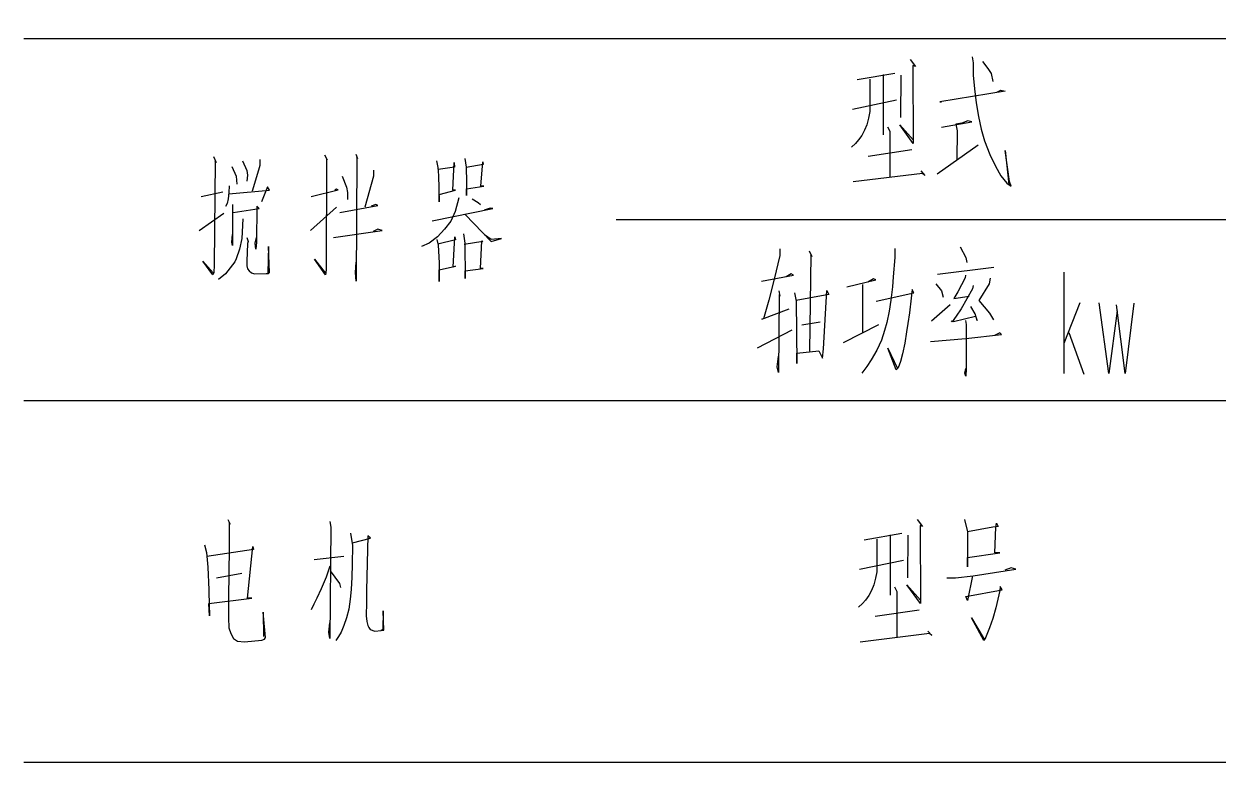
# Model space of a CAD drawing. Extents: x 0 to 8410, y 0 to 11890.
# Drawn here: x 6510 to 6972, y 8265 to 8555 of the extents above; entities that cross this region are included whole.
import ezdxf

# ---------------------------------------------------------------- set-up
doc = ezdxf.new("R2010")
doc.units = 0
doc.header["$MEASUREMENT"] = 0
doc.layers.add('6', color=7, linetype='Continuous')

msp = doc.modelspace()

# ---------------------------------------------------------------- linework, layer by layer
at = {"layer": '6'}
for p, q in [((6510, 8549.25), (8310, 8549.25)), ((6852.92, 8541.22), (6854.88, 8538.48)), ((6854.88, 8538.48), (6853.97, 8538.87)), ((6853.97, 8538.87), (6854.1, 8508.67)), ((6876.84, 8542.2), (6877.24, 8539.85)), ((6877.24, 8539.85), (6877.24, 8535.14)), ((6880.9, 8540.44), (6882.99, 8537.69)), ((6832.4, 8533.38), (6846.91, 8535.93)), ((6842.47, 8535.34), (6842.47, 8512.01)), ((6849.26, 8535.14), (6849.13, 8518.67)), ((6877.24, 8535.14), (6877.76, 8529.85)), ((6882.99, 8537.69), (6884.16, 8535.73)), ((6884.16, 8535.73), (6884.82, 8532.6)), ((6837.24, 8533.58), (6837.24, 8523.58)), ((6877.76, 8529.85), (6878.41, 8524.36)), ((6886.39, 8528.48), (6887.96, 8529.26)), ((6887.96, 8529.26), (6889.65, 8528.87)), ((6830.57, 8522.01), (6847.56, 8525.54)), ((6889.65, 8528.87), (6864.3, 8524.75)), ((6864.3, 8524.75), (6864.95, 8524.75)), ((6837.24, 8521.03), (6836.71, 8518.48)), ((6837.24, 8523.58), (6837.24, 8521.03)), ((6878.41, 8524.36), (6879.33, 8519.07)), ((6836.06, 8515.93), (6835.15, 8513.77)), ((6836.71, 8518.48), (6836.06, 8515.93)), ((6854.1, 8508.67), (6848.87, 8515.93)), ((6848.87, 8515.93), (6854.1, 8510.05)), ((6864.95, 8514.95), (6876.71, 8517.11)), ((6872.92, 8516.52), (6870.57, 8516.12)), ((6870.57, 8516.12), (6871.09, 8513.58)), ((6875.14, 8517.5), (6872.92, 8516.52)), ((6876.71, 8517.11), (6875.14, 8517.5)), ((6879.33, 8519.07), (6880.37, 8514.16)), ((6834.23, 8511.81), (6832.92, 8510.05)), ((6835.15, 8513.77), (6834.23, 8511.81)), ((6844.16, 8515.14), (6844.95, 8513.38)), ((6844.95, 8513.38), (6844.95, 8495.73)), ((6871.09, 8513.58), (6870.96, 8502.4)), ((6880.37, 8514.16), (6881.68, 8509.65)), ((6831.75, 8508.67), (6830.18, 8507.3)), ((6832.92, 8510.05), (6831.75, 8508.67)), ((6836.58, 8503.77), (6853.58, 8506.32)), ((6863.38, 8496.91), (6879.2, 8508.09)), ((6881.68, 8509.65), (6883.64, 8504.36)), ((6583.37, 8503.69), (6584.41, 8501.34)), ((6584.02, 8501.93), (6583.63, 8461.53)), ((6584.41, 8501.34), (6584.02, 8501.93)), ((6594.61, 8501.93), (6596.18, 8498.2)), ((6601.28, 8502.51), (6601.28, 8500.16)), ((6626.31, 8504.28), (6627.36, 8502.32)), ((6627.09, 8502.51), (6626.96, 8459.77)), ((6627.36, 8502.32), (6627.09, 8502.51)), ((6638.47, 8504.48), (6639.12, 8502.91)), ((6638.86, 8503.3), (6638.6, 8455.46)), ((6639.12, 8502.91), (6638.86, 8503.3)), ((6669.64, 8501.93), (6670.17, 8499.38)), ((6680.62, 8502.91), (6681.15, 8499.57)), ((6686.77, 8492.12), (6687.55, 8501.53)), ((6687.55, 8501.53), (6687.68, 8500.55)), ((6883.64, 8504.36), (6885.86, 8499.85)), ((6891.35, 8493.97), (6889.65, 8505.93)), ((6889.65, 8505.93), (6891.09, 8492.79)), ((6590.43, 8499.77), (6592.13, 8496.04)), ((6596.18, 8498.2), (6596.44, 8496.44)), ((6600.75, 8498.4), (6598.27, 8490.16)), ((6601.28, 8500.16), (6600.75, 8498.4)), ((6645.26, 8498.4), (6645.26, 8496.04)), ((6670.17, 8499.38), (6670.43, 8496.24)), ((6676.57, 8499.57), (6670.3, 8498.59)), ((6675.92, 8490.55), (6676.44, 8501.34)), ((6676.44, 8501.34), (6676.57, 8499.57)), ((6687.68, 8500.55), (6681.15, 8499.38)), ((6681.15, 8499.57), (6681.28, 8493.69)), ((6857.63, 8497.11), (6830.83, 8493.77)), ((6856.98, 8498.09), (6858.54, 8496.32)), ((6858.54, 8496.32), (6857.63, 8497.11)), ((6885.86, 8499.85), (6887.96, 8496.12)), ((6589.38, 8492.32), (6589.25, 8489.77)), ((6592.13, 8496.04), (6592.39, 8492.91)), ((6596.44, 8496.44), (6596.18, 8494.08)), ((6633.11, 8496.04), (6634.81, 8491.73)), ((6645.26, 8496.04), (6641.87, 8484.08)), ((6670.43, 8496.24), (6670.69, 8486.04)), ((6681.28, 8493.69), (6681.28, 8488.59)), ((6887.96, 8496.12), (6890.31, 8493.38)), ((6890.31, 8493.38), (6892.01, 8492.2)), ((6892.01, 8492.2), (6891.35, 8493.97)), ((6578.53, 8488.2), (6586.9, 8489.97)), ((6589.25, 8489.77), (6588.99, 8487.22)), ((6589.25, 8489.18), (6605.07, 8490.55)), ((6604.28, 8491.93), (6601.93, 8486.04)), ((6605.07, 8490.55), (6604.28, 8491.93)), ((6621.08, 8488.2), (6631.54, 8490.75)), ((6630.88, 8490.95), (6630.23, 8490.55)), ((6631.54, 8490.75), (6630.88, 8490.95)), ((6634.81, 8491.73), (6635.2, 8489.77)), ((6635.2, 8489.77), (6635.2, 8487.02)), ((6670.69, 8488.99), (6676.96, 8490.55)), ((6670.69, 8486.04), (6670.69, 8488.99)), ((6676.96, 8490.55), (6675.92, 8490.55)), ((6681.28, 8491.14), (6687.94, 8492.12)), ((6681.28, 8488.59), (6681.28, 8491.14)), ((6687.94, 8492.12), (6686.77, 8492.12)), ((6588.6, 8485.46), (6587.94, 8484.28)), ((6588.99, 8487.22), (6588.6, 8485.46)), ((6590.69, 8485.06), (6590.69, 8482.12)), ((6590.95, 8481.93), (6601.02, 8483.49)), ((6600.1, 8484.48), (6599.97, 8470.55)), ((6601.02, 8483.49), (6600.1, 8484.48)), ((6620.82, 8475.06), (6630.88, 8484.08)), ((6632.19, 8481.93), (6646.96, 8484.67)), ((6646.18, 8485.06), (6644.35, 8484.48)), ((6646.96, 8484.67), (6646.18, 8485.06)), ((6667.94, 8478.79), (6691.47, 8483.49)), ((6678.27, 8487.61), (6676.83, 8482.32)), ((6683.37, 8487.22), (6685.72, 8485.85)), ((6685.72, 8485.85), (6686.64, 8485.06)), ((6690.43, 8483.69), (6688.07, 8482.91)), ((6691.47, 8483.49), (6690.43, 8483.69)), ((6577.75, 8475.06), (6587.29, 8481.73)), ((6590.69, 8482.12), (6590.69, 8469.18)), ((6594.74, 8479.57), (6594.35, 8471.93)), ((6675.13, 8478.59), (6672.78, 8475.46)), ((6676.83, 8482.32), (6675.13, 8478.59)), ((6680.75, 8481.14), (6690.82, 8470.75)), ((6739.18, 8479.25), (8310, 8479.25)), ((6629.71, 8472.32), (6648.66, 8475.06)), ((6646.96, 8475.46), (6645.13, 8474.67)), ((6648.66, 8475.06), (6646.96, 8475.46)), ((6672.78, 8475.46), (6670.03, 8472.51)), ((6590.43, 8470.55), (6590.69, 8473.49)), ((6590.69, 8469.18), (6590.43, 8470.55)), ((6594.35, 8471.93), (6593.43, 8467.81)), ((6596.18, 8472.32), (6596.7, 8470.75)), ((6596.44, 8469.97), (6596.18, 8463.1)), ((6596.7, 8470.75), (6596.44, 8469.97)), ((6599.45, 8470.16), (6599.97, 8472.32)), ((6599.71, 8467.81), (6599.45, 8470.16)), ((6599.97, 8470.55), (6599.71, 8467.81)), ((6666.77, 8470.16), (6663.76, 8468.79)), ((6670.03, 8472.51), (6666.77, 8470.16)), ((6669.77, 8471.53), (6670.3, 8469.38)), ((6676.96, 8471.34), (6670.17, 8469.77)), ((6670.3, 8469.38), (6670.69, 8462.51)), ((6676.05, 8460.75), (6676.7, 8472.51)), ((6676.7, 8472.51), (6676.96, 8471.34)), ((6680.1, 8473.69), (6680.62, 8470.16)), ((6687.55, 8470.75), (6680.36, 8469.57)), ((6680.62, 8470.16), (6680.75, 8456.44)), ((6686.64, 8460.36), (6687.16, 8470.95)), ((6687.16, 8470.95), (6687.55, 8470.75)), ((6690.82, 8471.53), (6688.2, 8473.3)), ((6690.82, 8470.75), (6694.74, 8471.93)), ((6694.74, 8471.93), (6690.82, 8471.53)), ((6593.43, 8467.81), (6592.13, 8464.08)), ((6604.68, 8468.79), (6604.41, 8458.59)), ((6605.07, 8458.79), (6604.68, 8468.79)), ((6802.4, 8465.34), (6800.31, 8456.13)), ((6802.4, 8467.89), (6802.4, 8465.34)), ((6813.77, 8467.11), (6814.82, 8464.95)), ((6814.43, 8465.54), (6813.9, 8428.28)), ((6814.82, 8464.95), (6814.43, 8465.54)), ((6846.97, 8464.56), (6846.32, 8457.11)), ((6846.97, 8468.09), (6846.97, 8464.56)), ((6872.2, 8468.67), (6874.43, 8464.56)), ((6874.43, 8464.56), (6874.82, 8462.6)), ((6583.11, 8457.81), (6579.19, 8463.1)), ((6579.19, 8463.1), (6583.24, 8458.59)), ((6583.63, 8461.53), (6583.5, 8458.79)), ((6589.77, 8460.55), (6587.94, 8458.2)), ((6591.6, 8462.91), (6589.77, 8460.55)), ((6592.13, 8464.08), (6591.6, 8462.91)), ((6596.18, 8463.1), (6596.18, 8461.34)), ((6596.18, 8461.34), (6596.44, 8460.16)), ((6596.44, 8460.16), (6597.09, 8459.38)), ((6626.7, 8457.81), (6622.39, 8463.89)), ((6622.39, 8463.89), (6626.57, 8458.59)), ((6638.34, 8458.79), (6638.6, 8462.71)), ((6670.69, 8462.51), (6670.69, 8461.53)), ((6670.69, 8461.53), (6670.69, 8455.26)), ((6670.69, 8459.77), (6676.96, 8461.14)), ((6676.96, 8461.14), (6676.05, 8460.75)), ((6680.75, 8459.38), (6687.68, 8460.36)), ((6687.68, 8460.36), (6686.64, 8460.36)), ((6863.44, 8458.09), (6885.27, 8460.83)), ((6583.5, 8458.79), (6583.11, 8457.81)), ((6587.94, 8458.2), (6585.33, 8456.04)), ((6597.09, 8459.38), (6598.01, 8458.59)), ((6598.01, 8458.59), (6599.19, 8458.2)), ((6599.19, 8458.2), (6603.76, 8458.4)), ((6603.76, 8458.4), (6604.68, 8458.4)), ((6604.68, 8458.4), (6605.07, 8458.79)), ((6626.96, 8459.77), (6626.7, 8457.81)), ((6638.6, 8455.46), (6638.34, 8458.79)), ((6670.69, 8455.26), (6670.69, 8459.77)), ((6680.75, 8456.44), (6680.75, 8459.38)), ((6795.34, 8455.34), (6807.76, 8457.69)), ((6800.31, 8456.13), (6798.22, 8448.09)), ((6806.84, 8458.28), (6804.88, 8457.11)), ((6807.76, 8457.69), (6806.84, 8458.28)), ((6828.41, 8453.18), (6839.65, 8455.93)), ((6838.74, 8456.32), (6836.52, 8454.95)), ((6839.65, 8455.93), (6838.74, 8456.32)), ((6846.32, 8457.11), (6846.06, 8453.18)), ((6874.16, 8456.71), (6871.29, 8451.22)), ((6874.29, 8457.69), (6874.16, 8456.71)), ((6883.84, 8456.52), (6883.44, 8454.36)), ((6912.27, 8458.87), (6912.27, 8419.67)), ((6802.01, 8451.62), (6802.4, 8449.65)), ((6808.15, 8450.83), (6808.8, 8447.69)), ((6819.92, 8438.28), (6820.7, 8451.81)), ((6820.7, 8451.81), (6821.35, 8450.24)), ((6834.43, 8454.16), (6834.43, 8435.34)), ((6839.78, 8447.69), (6854.29, 8450.83)), ((6846.06, 8453.18), (6845.41, 8448.09)), ((6853.64, 8452.2), (6853.25, 8448.87)), ((6854.29, 8450.83), (6853.64, 8452.2)), ((6862.79, 8454.36), (6865.01, 8451.62)), ((6865.01, 8451.62), (6865.67, 8449.26)), ((6871.29, 8451.22), (6869.72, 8448.67)), ((6877.04, 8452.4), (6872.59, 8444.75)), ((6877.3, 8453.77), (6877.04, 8452.4)), ((6883.44, 8454.36), (6879.39, 8447.89)), ((6798.22, 8448.09), (6796.12, 8440.83)), ((6802.14, 8450.05), (6801.88, 8420.05)), ((6802.4, 8449.65), (6802.14, 8450.05)), ((6821.35, 8450.24), (6808.8, 8447.89)), ((6808.8, 8447.69), (6809.07, 8423.58)), ((6845.41, 8448.09), (6844.75, 8443.77)), ((6853.25, 8448.87), (6852.6, 8443.18)), ((6861.09, 8440.05), (6868.41, 8446.32)), ((6869.72, 8448.67), (6875.73, 8449.65)), ((6879.39, 8447.89), (6883.57, 8442.99)), ((6918.48, 8447.07), (6912.27, 8431.27)), ((6929.78, 8419.67), (6926.06, 8447.07)), ((6936.06, 8419.67), (6932.73, 8446.27)), ((6939.46, 8446.87), (6936.06, 8419.67)), ((6795.47, 8440.64), (6806.06, 8444.75)), ((6844.75, 8443.77), (6843.84, 8439.46)), ((6852.6, 8443.18), (6851.94, 8439.07)), ((6870.63, 8441.81), (6869.07, 8439.65)), ((6869.59, 8439.85), (6878.22, 8441.81)), ((6872.59, 8444.75), (6870.63, 8441.81)), ((6878.08, 8442.79), (6876.39, 8445.54)), ((6878.74, 8440.24), (6878.08, 8442.79)), ((6878.22, 8441.81), (6878.74, 8440.24)), ((6883.57, 8442.99), (6885.14, 8440.44)), ((6932.99, 8443.87), (6929.78, 8419.67)), ((6796.12, 8440.83), (6795.47, 8440.64)), ((6811.03, 8438.48), (6818.09, 8439.65)), ((6819.39, 8429.26), (6819.92, 8438.28)), ((6827.1, 8431.62), (6840.7, 8438.67)), ((6843.84, 8439.46), (6842.92, 8436.32)), ((6851.94, 8439.07), (6851.42, 8435.73)), ((6869.07, 8439.65), (6868.8, 8440.05)), ((6868.8, 8440.05), (6869.59, 8439.85)), ((6874.29, 8440.24), (6874.56, 8438.67)), ((6874.56, 8438.67), (6874.56, 8421.62)), ((6793.77, 8429.65), (6807.24, 8436.52)), ((6841.74, 8432.6), (6839.92, 8428.67)), ((6842.92, 8436.32), (6841.74, 8432.6)), ((6851.42, 8435.73), (6850.76, 8431.42)), ((6860.7, 8432.01), (6874.43, 8433.18)), ((6874.43, 8433.18), (6888.28, 8434.75)), ((6887.63, 8435.34), (6885.54, 8434.36)), ((6888.28, 8434.75), (6887.63, 8435.34)), ((6914.23, 8435.47), (6920.05, 8419.47)), ((6809.07, 8427.5), (6817.56, 8428.48)), ((6817.56, 8428.48), (6819, 8425.54)), ((6819, 8425.54), (6819.39, 8429.26)), ((6839.92, 8428.67), (6837.82, 8424.95)), ((6847.5, 8421.03), (6844.23, 8429.46)), ((6844.23, 8429.46), (6847.89, 8421.81)), ((6850.76, 8431.42), (6849.85, 8427.3)), ((6801.48, 8422.2), (6801.88, 8426.32)), ((6809.07, 8423.58), (6809.07, 8427.5)), ((6837.82, 8424.95), (6836.12, 8422.4)), ((6849.2, 8424.36), (6848.28, 8421.81)), ((6849.85, 8427.3), (6849.2, 8424.36)), ((6801.88, 8420.05), (6801.48, 8422.2)), ((6836.12, 8422.4), (6834.16, 8419.85)), ((6848.28, 8421.81), (6847.5, 8421.03)), ((6874.03, 8419.85), (6874.43, 8421.62)), ((6874.43, 8418.67), (6874.03, 8419.85)), ((6874.56, 8421.62), (6874.43, 8418.67)), ((6510, 8409.25), (7860.85, 8409.25)), ((6588.91, 8363.16), (6589.83, 8361.39)), ((6855.64, 8363.16), (6857.6, 8360.41)), ((6873.94, 8363.16), (6875.12, 8358.45)), ((6589.83, 8361.39), (6589.44, 8361.98)), ((6589.44, 8361.98), (6589.44, 8351.98)), ((6628.33, 8362.37), (6628.72, 8360.22)), ((6628.72, 8360.22), (6628.33, 8317.08)), ((6857.6, 8360.41), (6856.69, 8360.81)), ((6856.69, 8360.81), (6856.82, 8330.61)), ((6884.92, 8360.22), (6875.12, 8358.45)), ((6875.12, 8358.45), (6875.12, 8344.92)), ((6886.88, 8360.41), (6884.92, 8360.22)), ((6885.58, 8350.22), (6885.97, 8360.22)), ((6885.97, 8360.22), (6886.23, 8361.79)), ((6886.23, 8361.79), (6886.88, 8360.41)), ((6636.3, 8357.86), (6637.08, 8353.16)), ((6637.08, 8354.14), (6644.14, 8355.9)), ((6643.1, 8356.88), (6642.57, 8335.71)), ((6644.14, 8355.9), (6643.1, 8356.88)), ((6835.12, 8355.31), (6849.63, 8357.86)), ((6839.95, 8355.51), (6839.95, 8345.51)), ((6845.18, 8357.28), (6845.18, 8333.94)), ((6851.98, 8357.08), (6851.85, 8340.61)), ((6579.89, 8353.35), (6580.68, 8350.41)), ((6580.68, 8350.41), (6581.2, 8344.73)), ((6598.85, 8351.59), (6580.81, 8348.84)), ((6589.44, 8351.98), (6589.17, 8332.96)), ((6596.5, 8332.77), (6598.59, 8352.77)), ((6598.59, 8352.77), (6598.85, 8351.59)), ((6622.31, 8347.67), (6633.82, 8349.04)), ((6637.08, 8353.16), (6636.95, 8345.9)), ((6875.12, 8348.45), (6887.54, 8350.22)), ((6887.54, 8350.22), (6885.58, 8350.22)), ((6581.2, 8344.73), (6581.59, 8335.9)), ((6628.33, 8345.12), (6626.89, 8340.81)), ((6636.95, 8345.9), (6636.82, 8340.81)), ((6833.29, 8343.94), (6850.28, 8347.47)), ((6839.95, 8345.51), (6839.95, 8342.96)), ((6875.12, 8344.92), (6875.12, 8348.45)), ((6891.98, 8344.53), (6889.5, 8343.55)), ((6893.81, 8343.94), (6891.98, 8344.53)), ((6584.47, 8340.61), (6594.27, 8342.37)), ((6626.89, 8340.81), (6625.06, 8336.3)), ((6628.46, 8343.35), (6632.12, 8338.45)), ((6636.82, 8340.81), (6636.56, 8336.1)), ((6839.43, 8340.41), (6838.78, 8337.86)), ((6839.95, 8342.96), (6839.43, 8340.41)), ((6867.01, 8340.61), (6870.41, 8340.61)), ((6870.41, 8340.61), (6877.21, 8341.39)), ((6876.95, 8341.39), (6875.12, 8331.79)), ((6877.21, 8341.39), (6893.81, 8343.94)), ((6581.59, 8335.9), (6581.59, 8335.12)), ((6625.06, 8336.3), (6623.36, 8332.77)), ((6632.12, 8338.45), (6632.51, 8336.88)), ((6636.56, 8336.1), (6636.17, 8332.37)), ((6642.57, 8335.71), (6642.57, 8331)), ((6837.86, 8335.71), (6836.95, 8333.75)), ((6838.78, 8337.86), (6837.86, 8335.71)), ((6846.88, 8337.08), (6847.67, 8335.31)), ((6847.67, 8335.31), (6847.67, 8317.67)), ((6856.82, 8330.61), (6851.59, 8337.86)), ((6851.59, 8337.86), (6856.82, 8331.98)), ((6874.46, 8333.35), (6888.45, 8335.9)), ((6887.54, 8335.71), (6885.97, 8329.04)), ((6887.67, 8337.28), (6887.54, 8335.71)), ((6888.45, 8335.9), (6887.67, 8337.28)), ((6581.59, 8335.12), (6581.85, 8325.9)), ((6581.59, 8330.61), (6598.19, 8332.77)), ((6581.85, 8325.9), (6581.59, 8330.61)), ((6589.17, 8332.96), (6589.17, 8325.12)), ((6598.19, 8332.77), (6596.5, 8332.77)), ((6623.36, 8332.77), (6622.18, 8330.41)), ((6636.17, 8332.37), (6635.65, 8328.45)), ((6642.57, 8331), (6642.44, 8325.9)), ((6834.46, 8330.61), (6832.9, 8329.24)), ((6835.64, 8331.98), (6834.46, 8330.61)), ((6836.95, 8333.75), (6835.64, 8331.98)), ((6875.12, 8331.79), (6874.46, 8333.35)), ((6603.42, 8317.47), (6602.51, 8327.28)), ((6602.51, 8327.28), (6602.64, 8317.86)), ((6622.18, 8330.41), (6621.14, 8328.26)), ((6635.65, 8328.45), (6634.86, 8325.12)), ((6648.98, 8327.86), (6648.85, 8320.61)), ((6649.24, 8320.41), (6648.98, 8327.86)), ((6839.3, 8325.71), (6856.3, 8328.26)), ((6885.97, 8329.04), (6884.92, 8324.92)), ((6589.17, 8325.12), (6589.31, 8321.2)), ((6627.93, 8319.63), (6628.33, 8323.16)), ((6633.82, 8322.18), (6632.77, 8319.63)), ((6634.86, 8325.12), (6633.82, 8322.18)), ((6642.44, 8325.9), (6642.7, 8323.75)), ((6642.7, 8323.75), (6643.1, 8322.18)), ((6643.1, 8322.18), (6643.49, 8321.39)), ((6643.49, 8321.39), (6644.01, 8320.61)), ((6881.39, 8316.3), (6876.56, 8325.12)), ((6876.56, 8325.12), (6881.52, 8316.88)), ((6884.92, 8324.92), (6883.62, 8321.2)), ((6589.31, 8321.2), (6590.09, 8319.04)), ((6590.09, 8319.04), (6591.14, 8317.08)), ((6591.14, 8317.08), (6592.57, 8316.1)), ((6601.99, 8316.49), (6603.03, 8316.88)), ((6603.03, 8316.88), (6603.42, 8317.47)), ((6628.33, 8317.08), (6627.93, 8319.63)), ((6631.72, 8317.86), (6630.68, 8316.3)), ((6632.77, 8319.63), (6631.72, 8317.86)), ((6644.01, 8320.61), (6645.71, 8320.02)), ((6645.71, 8320.02), (6648.19, 8320.22)), ((6648.85, 8320.61), (6648.06, 8320.22)), ((6648.19, 8320.22), (6649.24, 8320.41)), ((6860.35, 8319.04), (6833.55, 8315.71)), ((6859.69, 8320.02), (6861.26, 8318.26)), ((6861.26, 8318.26), (6860.35, 8319.04)), ((6881.78, 8316.69), (6881.39, 8316.3)), ((6882.57, 8318.65), (6881.78, 8316.69)), ((6883.62, 8321.2), (6882.57, 8318.65)), ((6592.57, 8316.1), (6595.32, 8315.9)), ((6595.32, 8315.9), (6601.99, 8316.49)), ((6510, 8269.25), (8310, 8269.25))]:
    msp.add_line(p, q, dxfattribs=at)
at = {"layer": '6', "const_width": 0.03}
for points in [[(6510, 8059.25), (6510, 9249.25)], [(6739.18, 8059.25), (6739.18, 8549.25)]]:
    msp.add_lwpolyline(points, dxfattribs=at)

doc.saveas('drawing.dxf')
